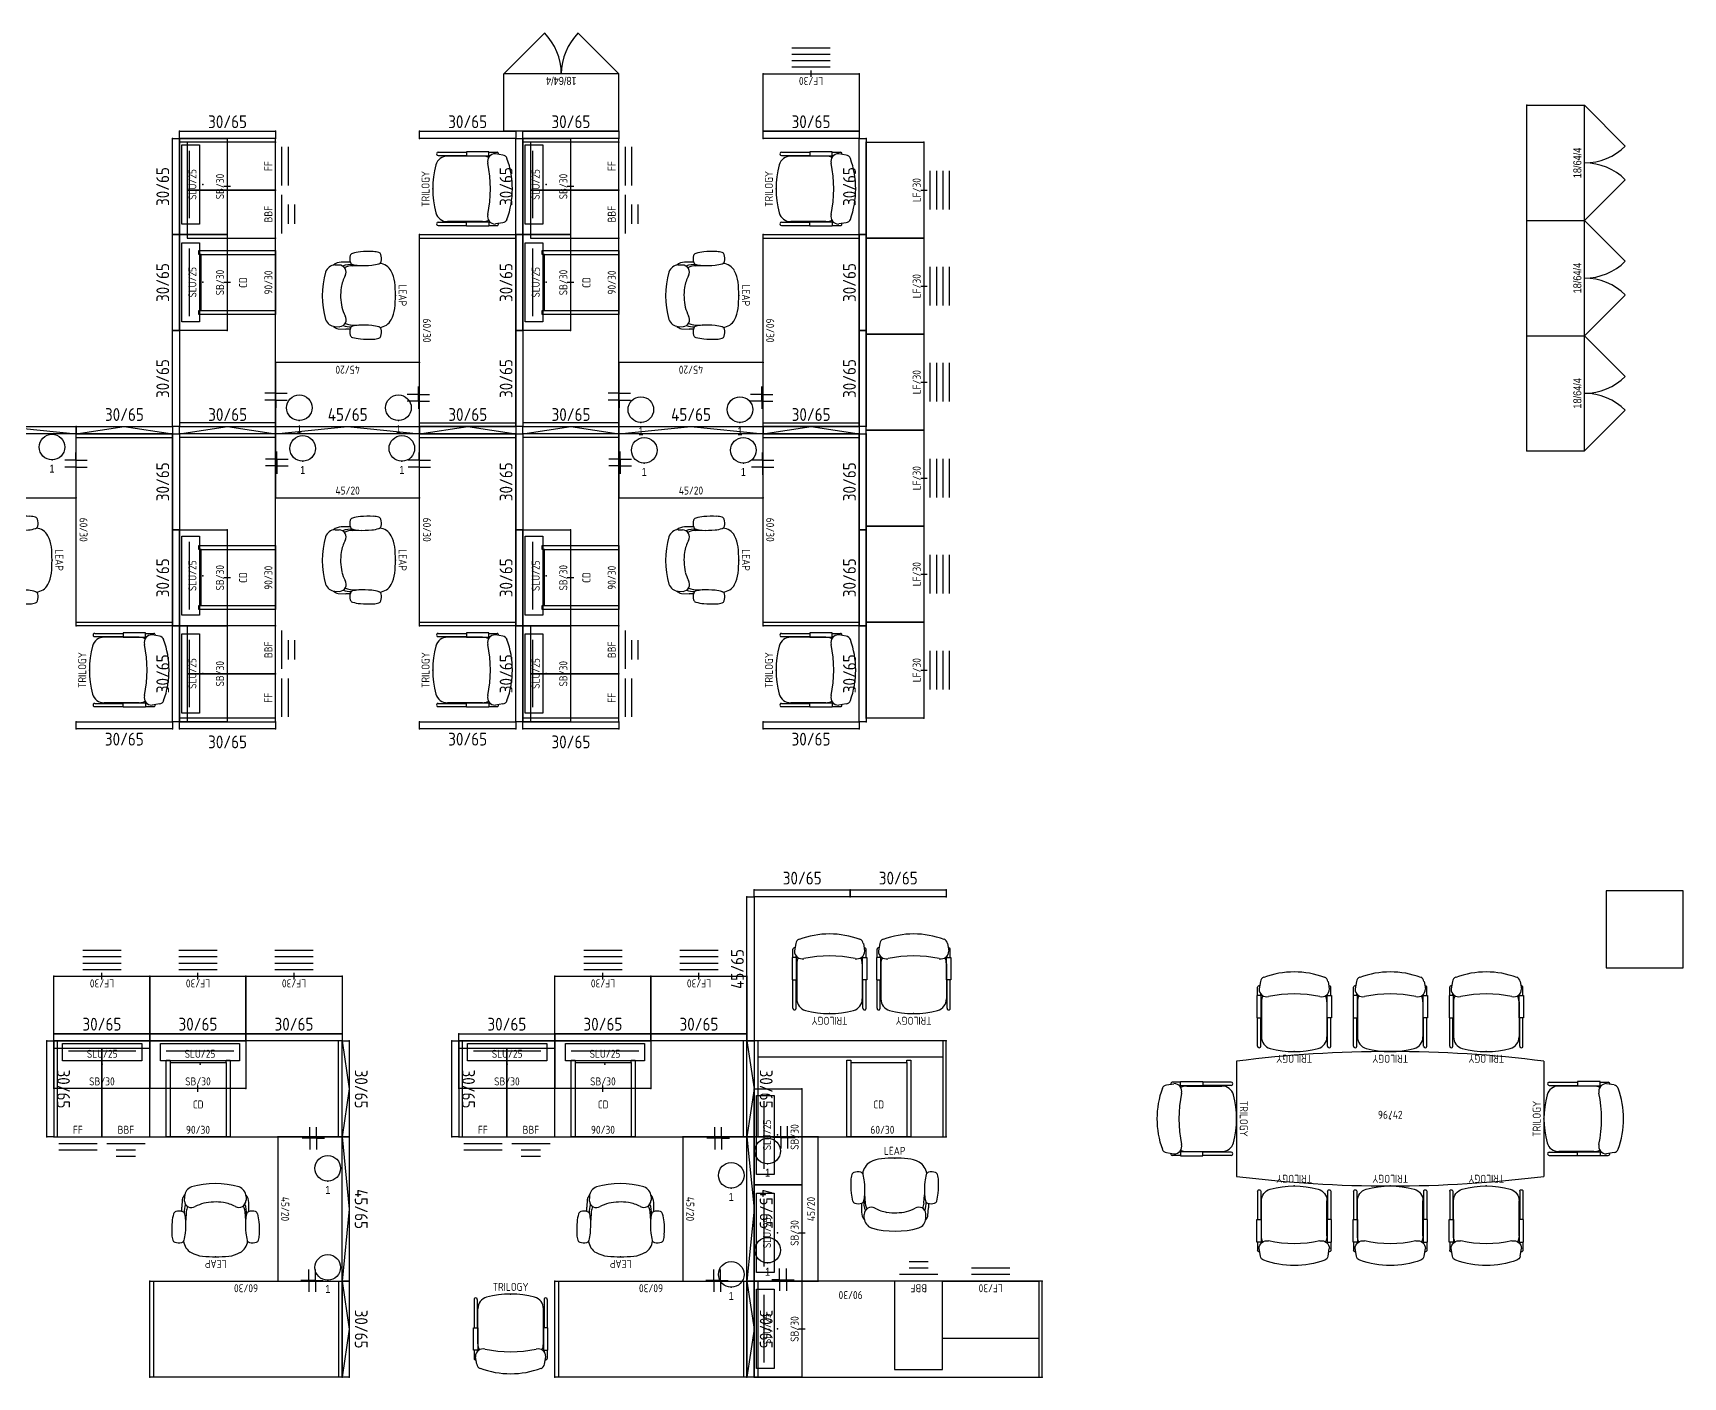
# Model space of a CAD drawing. Extents: x 13 to 2552, y -79 to 935.
# Drawn here: x 624 to 1139, y 13 to 433 of the extents above; entities that cross this region are included whole.
import ezdxf
from ezdxf.enums import TextEntityAlignment as Align

# ---------------------------------------------------------------- set-up
doc = ezdxf.new("R2010")
doc.units = 0
doc.header["$LTSCALE"] = 0.375
doc.header["$MEASUREMENT"] = 0
doc.layers.get('0').update_dxf_attribs({"lineweight": 0})
for name, color, linetype in [('A-FURN', 1, 'Continuous'), ('A-FURN-P-ELEC', 5, 'Continuous'), ('A-FURN-P-FILE', 1, 'Continuous'), ('A-FURN-P-FILE-T', 7, 'Continuous'), ('A-FURN-P-FREE', 1, 'Continuous'), ('A-FURN-P-FREE-T', 7, 'Continuous'), ('A-FURN-P-LGHT', 1, 'Continuous'), ('A-FURN-P-LGHT-T', 7, 'Continuous'), ('A-FURN-P-PEDS', 1, 'Continuous'), ('A-FURN-P-PEDS-T', 7, 'Continuous'), ('A-FURN-P-PNLS-65', 3, 'Continuous'), ('A-FURN-P-PNLS-65-T', 3, 'Continuous'), ('A-FURN-P-POWR', 5, 'Continuous'), ('A-FURN-P-POWR-T', 7, 'Continuous'), ('A-FURN-P-SEAT', 1, 'Continuous'), ('A-FURN-P-SEAT-T', 7, 'Continuous'), ('A-FURN-P-STOR', 1, 'Continuous'), ('A-FURN-P-STOR-T', 7, 'Continuous'), ('A-FURN-P-TABL', 1, 'Continuous'), ('A-FURN-P-WKSF', 1, 'Continuous'), ('A-FURN-P-WKSF-BRK', 1, 'Continuous'), ('A-FURN-P-WKSF-BRK-T', 7, 'Continuous'), ('A-FURN-P-WKSF-T', 7, 'Continuous')]:
    doc.layers.add(name, color=color, linetype=linetype)
doc.styles.add('Notes', font='architxt.shx')
doc.styles.get("Standard").update_dxf_attribs({"font": 'ARIALN.TTF'})

# ---------------------------------------------------------------- blocks, each defined once
blk = doc.blocks.new('P_98213P3')
at = {"layer": 'A-FURN-P-PNLS-65'}
for p, q in [((0, 0), (0, 2.25)), ((0, 2.25), (30, 2.25)), ((30, 0), (0, 0)), ((30, 2.25), (30, 0))]:
    blk.add_line(p, q, dxfattribs=at)
for p in [(0, 2.25), (0, 0), (30, 2.25), (30, 0)]:
    blk.add_point(p, dxfattribs=at)
at = {"layer": 'A-FURN-P-POWR'}
for p, q in [((0, 0), (15, 2.25)), ((15, 2.25), (30, 0))]:
    blk.add_line(p, q, dxfattribs=at)
at = {"layer": 'A-FURN-P-PNLS-65-T', "style": 'Notes'}
blk.add_attdef('CAPTG', text='', height=4, dxfattribs=at).set_placement((15.03125, 4), align=Align.CENTER)
at = {"layer": 'A-FURN-P-PNLS-65-T', "style": 'Notes', "flags": 1}
for tag in ['CAPPN', 'CAPMG', 'CAPMC', 'CAPQT', 'CAPDH', 'CAPGC']:
    blk.add_attdef(tag, (0, 0), '', height=0.001, dxfattribs=at)
blk = doc.blocks.new('P_98213')
at = {"layer": 'A-FURN-P-PNLS-65'}
for p, q in [((0, 0), (0, 2.25)), ((0, 2.25), (30, 2.25)), ((30, 0), (0, 0)), ((30, 2.25), (30, 0))]:
    blk.add_line(p, q, dxfattribs=at)
for p in [(0, 2.25), (0, 0), (30, 2.25), (30, 0)]:
    blk.add_point(p, dxfattribs=at)
at = {"layer": 'A-FURN-P-PNLS-65-T', "style": 'Notes'}
blk.add_attdef('CAPTG', text='', height=4, dxfattribs=at).set_placement((15, 3.25), align=Align.CENTER)
at = {"layer": 'A-FURN-P-PNLS-65-T', "style": 'Notes', "flags": 1}
for tag in ['CAPPN', 'CAPMG', 'CAPMC', 'CAPQT', 'CAPDH', 'CAPGC']:
    blk.add_attdef(tag, (0, 0), '', height=0.001, dxfattribs=at)
blk = doc.blocks.new('P_9259A')
at = {"layer": 'A-FURN-P-FREE'}
for p, q in [((0, 0), (60, 0)), ((0, -30), (0, 0)), ((1.125, -30), (1.125, 0)), ((58.875, -30), (58.875, 0)), ((60, 0), (60, -30)), ((60, -30), (0, -30))]:
    blk.add_line(p, q, dxfattribs=at)
for p in [(0, 0), (60, 0), (0, -30), (60, -30)]:
    blk.add_point(p, dxfattribs=at)
at = {"layer": 'A-FURN-P-FREE-T', "style": 'Notes', "flags": 1}
for tag in ['CAPPN', 'CAPMG', 'CAPMC', 'CAPQT', 'CAPDH', 'CAPGC']:
    blk.add_attdef(tag, (0, 0), '', height=0.001, dxfattribs=at)
at = {"layer": 'A-FURN-P-FREE-T', "style": 'Notes'}
blk.add_attdef('CAPTG', text='', height=2.5, dxfattribs=at).set_placement((30, -29), align=Align.CENTER)
blk = doc.blocks.new('P_99004BEWP')
at = {"layer": 'A-FURN-P-WKSF'}
for p, q in [((45, 0), (0, 0)), ((0, 0), (0, -20)), ((45, -20), (45, 0)), ((0, -20), (45, -20))]:
    blk.add_line(p, q, dxfattribs=at)
for p in [(0, 0), (45, 0), (0, -20), (45, -20)]:
    blk.add_point(p, dxfattribs=at)
at = {"layer": 'A-FURN-P-WKSF-T', "style": 'Notes', "flags": 1}
for tag in ['CAPPN', 'CAPMG', 'CAPMC', 'CAPQT', 'CAPDH', 'CAPGC']:
    blk.add_attdef(tag, (0, 0), '', height=0.001, dxfattribs=at)
at = {"layer": 'A-FURN-P-WKSF-T', "style": 'Notes'}
blk.add_attdef('CAPTG', text='', height=2.5, dxfattribs=at).set_placement((22.5, -19), align=Align.CENTER)
blk = doc.blocks.new('P_99365')
at = {"layer": 'A-FURN-P-WKSF-BRK'}
for p, q in [((0, 0), (-3.5, 0)), ((0, 0), (0, 2.4375)), ((0, 0), (0, -4.5625)), ((0, 0), (3.5, 0)), ((0, -2.125), (-3.5, -2.125)), ((0, -2.125), (3.5, -2.125))]:
    blk.add_line(p, q, dxfattribs=at)
blk.add_point((0, 0), dxfattribs=at)
at = {"layer": 'A-FURN-P-WKSF-BRK-T', "style": 'Notes', "flags": 1}
for tag, p in [('CAPPN', (0, 0)), ('CAPMG', (0, 0)), ('CAPMC', (0, 0)), ('CAPQT', (0, 0)), ('CAPDH', (0, 0)), ('CAPGC', (0, 0)), ('CAPTG', (8, -1.25))]:
    blk.add_attdef(tag, p, '', height=0.001, dxfattribs=at)
blk = doc.blocks.new('P_421482N')
at = {"layer": 'A-FURN-P-SEAT'}
for p, q in [((-11.4375, -1.65625), (-11.4375, -10.5)), ((-10.4375, -1.65625), (-10.4375, -10.5)), ((-10.21875, -15.5625), (-10.21875, -4.625)), ((10.21875, -15.5625), (10.21875, -4.625)), ((10.4375, -1.65625), (10.4375, -10.5)), ((11.4375, -1.65625), (11.4375, -10.5)), ((-11.625, -17.53125), (-11.625, -10.5)), ((-11.625, -10.5), (-10.28125, -10.5)), ((-10.28125, -10.5), (-10.28125, -17.53125)), ((10.28125, -10.5), (10.28125, -17.53125)), ((11.625, -10.5), (10.28125, -10.5)), ((11.625, -17.53125), (11.625, -10.5)), ((-10.28125, -17.53125), (-11.625, -17.53125)), ((-11.4375, -17.53125), (-11.4375, -20.09375)), ((-10.5625, -21.90625), (-10.96875, -19.5625)), ((-10.4375, -17.53125), (-10.4375, -17.9375)), ((-10.28125, -16.5625), (-10.125, -16.53125)), ((10.28125, -16.5625), (10.125, -16.53125)), ((10.28125, -17.53125), (11.625, -17.53125)), ((10.4375, -17.53125), (10.4375, -17.9375)), ((10.5625, -21.90625), (10.96875, -19.5625)), ((11.4375, -17.53125), (11.4375, -20.09375))]:
    blk.add_line(p, q, dxfattribs=at)
for centre, radius, start, end in [((0, -28.625), 28.625, 74.8107136, 105.1841277), ((-10.9375, -1.65625), 0.49829, 359.9927973, 180.0071904), ((-6.53125, -4.5625), 3.69809, 105.184319, 180.7989049), ((6.53125, -4.5625), 3.69809, 359.2010965, 74.8156792), ((10.9375, -1.65625), 0.49829, 359.9927973, 180.0071904), ((-10.9375, -20.09375), 0.5, 180.000005, 282.3639818), ((-8.53125, -19.5625), 2.45623, 77.8075821, 179.932673), ((-5.875, -15.5625), 4.34913, 179.9996225, 206.0027811), ((0, 19.84375), 37.875, 257.8075939, 282.1924074), ((8.53125, -19.5625), 2.45623, 0.0673306, 102.1924161), ((5.875, -15.5625), 4.34913, 333.9972066, 0.0003806), ((10.9375, -20.09375), 0.5, 257.6360196, 0), ((-8.96875, -21.71875), 1.58783, 187.7462728, 249.9294352), ((0, 2.875), 27.75, 249.9202007, 290.0704842), ((8.96875, -21.71875), 1.58783, 290.0705662, 352.2537286)]:
    blk.add_arc(centre, radius, start, end, dxfattribs=at)
blk.add_point((0, 0), dxfattribs=at)
at = {"layer": 'A-FURN-P-SEAT-T', "style": 'Notes'}
blk.add_attdef('CAPTG', text='', height=2.5, dxfattribs=at).set_placement((0, 1), align=Align.CENTER)
at = {"layer": 'A-FURN-P-SEAT-T', "style": 'Notes', "flags": 1}
for tag in ['CAPPN', 'CAPMG', 'CAPMC', 'CAPQT', 'CAPDH', 'CAPGC']:
    blk.add_attdef(tag, (0, 0), '', height=0.001, dxfattribs=at)
blk = doc.blocks.new('P_462LEAP9L')
at = {"layer": 'A-FURN-P-SEAT'}
for p, q in [((-10.34375, -14.09375), (-10.34375, -16.90625)), ((-9.21875, -13.4375), (-9.3125, -10.46875)), ((9.15625, -14.0625), (9.34375, -11.46875)), ((10.59375, -14.15625), (10.59375, -15.53125)), ((-9.5, -18.875), (-9.5, -17.59375)), ((9.75, -18.875), (9.78125, -17.40625)), ((10.40625, -17.90625), (10.59375, -15.53125))]:
    blk.add_line(p, q, dxfattribs=at)
for centre, radius, start, end in [((-12.40625, -5.46875), 1, 110.3692454, 163.3426763), ((-11.5, -7.9375), 3.60212, 75.3858087, 110.3701811), ((-10.84375, -5.40625), 1, 16.2003396, 75.3858087), ((-5.40625, -5.3125), 4.60309, 118.7516633, 175.0895908), ((-22.1875, -8.6875), 12.82375, 5.8346362, 16.2003396), ((-3.25, -9.21875), 9.05777, 95.4173329, 118.7517589), ((0, -43.46875), 43.46307, 84.5825082, 95.4175583), ((3.25, -9.21875), 9.05777, 61.2482392, 84.5826721), ((5.40625, -5.3125), 4.60309, 4.9104113, 61.2483349), ((22.1875, -8.6875), 12.82375, 163.7996569, 174.1653706), ((10.84375, -5.40625), 1, 104.6141963, 163.7996569), ((11.5, -7.9375), 3.60212, 69.6298239, 104.6141963), ((12.40625, -5.46875), 1, 16.657327, 69.6307528), ((12.28125, -8.46875), 25.98489, 176.5712091, 185.4703308), ((-6.15625, -7.34375), 7.54303, 163.3426763, 176.5713183), ((-37.0625, -10.21875), 27.76665, 357.4560651, 5.8346084), ((37.0625, -10.21875), 27.76665, 174.1653979, 182.5439499), ((6.15625, -7.34375), 7.54303, 3.428686, 16.657327), ((-12.28125, -8.46875), 25.98489, 354.5296569, 3.4287917), ((0.21875, -9.625), 13.88466, 185.4703582, 195.9393033), ((-12.15625, -13.15625), 1, 195.9393033, 254.01744), ((-11.46875, -10.6875), 3.57363, 254.017358, 289.1726422), ((-10.625, -13.125), 1, 289.1721504, 347.0184978), ((-24.4375, -9.9375), 15.1794, 347.0184705, 354.2156321), ((-3.03125, -14), 6.60861, 172.5780073, 202.0103716), ((-7.25, -17.625), 2.22994, 60.3226871, 179.2373461), ((-4.40625, -13.59375), 4.81682, 178.0385113, 208.2729037), ((7.5625, -17.5625), 2.21245, 4.2927833, 121.4660078), ((3.84375, -13.5625), 5.35026, 336.3257547, 354.3563886), ((24.4375, -9.9375), 15.1794, 185.7843693, 192.9815172), ((2.96875, -14.09375), 6.84958, 340.4181036, 3.2144834), ((10.625, -13.125), 1, 192.9815172, 250.8278509), ((11.46875, -10.6875), 3.57363, 250.8273592, 285.9826433), ((12.15625, -13.15625), 1, 285.9825341, 344.0606981), ((-0.21875, -9.625), 13.88466, 344.0606981, 354.5296569), ((-6.71875, -16.9375), 3.62425, 179.6151648, 221.2134348), ((-6, -18.53125), 3.53954, 185.252038, 248.419936), ((1.03125, -0.625), 16.70801, 244.4709665, 257.9539785), ((0, 1.0625), 18.17117, 262.2666146, 281.8116927), ((-1.65625, 1.15625), 18.68013, 286.7419965, 295.6038117), ((6.28125, -18.59375), 3.47662, 290.9403225, 355.3876652), ((7.84375, -17.46875), 2.60135, 315.2492116, 350.2383037), ((0.125, 5.125), 27.96808, 254.6320751, 285.3679263)]:
    blk.add_arc(centre, radius, start, end, dxfattribs=at)
blk.add_point((0, 0), dxfattribs=at)
at = {"layer": 'A-FURN-P-SEAT-T', "style": 'Notes'}
blk.add_attdef('CAPTG', text='', height=2.5, dxfattribs=at).set_placement((0, 1), align=Align.CENTER)
at = {"layer": 'A-FURN-P-SEAT-T', "style": 'Notes', "flags": 1}
for tag in ['CAPPN', 'CAPMG', 'CAPMC', 'CAPQT', 'CAPDH', 'CAPGC']:
    blk.add_attdef(tag, (0, 0), '', height=0.001, dxfattribs=at)
blk = doc.blocks.new('P_9283A')
at = {"layer": 'A-FURN-P-FREE'}
for p, q in [((0, 0), (0, -30)), ((90, 0), (0, 0)), ((1.125, -30), (1.125, 0)), ((88.875, -30), (88.875, 0)), ((90, -30), (90, 0)), ((0, -30), (90, -30))]:
    blk.add_line(p, q, dxfattribs=at)
for p in [(0, 0), (90, 0), (0, -30), (90, -30)]:
    blk.add_point(p, dxfattribs=at)
at = {"layer": 'A-FURN-P-FREE-T', "style": 'Notes', "flags": 1}
for tag in ['CAPPN', 'CAPMG', 'CAPMC', 'CAPQT', 'CAPDH', 'CAPGC']:
    blk.add_attdef(tag, (0, 0), '', height=0.001, dxfattribs=at)
at = {"layer": 'A-FURN-P-FREE-T', "style": 'Notes'}
blk.add_attdef('CAPTG', text='', height=2.5, dxfattribs=at).set_placement((45, -29), align=Align.CENTER)
blk = doc.blocks.new('P_9U947')
at = {"layer": 'A-FURN-P-PEDS'}
for p, q in [((0, 27.625), (0, 0)), ((15, 27.625), (0, 27.625)), ((15, 0), (15, 27.625)), ((0, 0), (15, 0)), ((1.5, -2), (13.5, -2)), ((1.5, -4), (13.5, -4))]:
    blk.add_line(p, q, dxfattribs=at)
for p in [(0, 0), (15, 0)]:
    blk.add_point(p, dxfattribs=at)
at = {"layer": 'A-FURN-P-PEDS-T', "style": 'Notes', "flags": 1}
for tag in ['CAPPN', 'CAPMG', 'CAPMC', 'CAPQT', 'CAPDH', 'CAPGC']:
    blk.add_attdef(tag, (0, 0), '', height=0.001, dxfattribs=at)
at = {"layer": 'A-FURN-P-PEDS-T', "style": 'Notes'}
blk.add_attdef('CAPTG', text='', height=2.5, dxfattribs=at).set_placement((7.5, 1), align=Align.CENTER)
blk = doc.blocks.new('P_9U948')
at = {"layer": 'A-FURN-P-PEDS'}
for p, q in [((0, 27.625), (0, 0)), ((15, 27.625), (0, 27.625)), ((15, 0), (15, 27.625)), ((0, 0), (15, 0)), ((1.5, -2), (13.5, -2)), ((4.5, -4), (10.5, -4)), ((4.5, -6), (10.5, -6))]:
    blk.add_line(p, q, dxfattribs=at)
for p in [(0, 0), (15, 0)]:
    blk.add_point(p, dxfattribs=at)
at = {"layer": 'A-FURN-P-PEDS-T', "style": 'Notes', "flags": 1}
for tag in ['CAPPN', 'CAPMG', 'CAPMC', 'CAPQT', 'CAPDH', 'CAPGC']:
    blk.add_attdef(tag, (0, 0), '', height=0.001, dxfattribs=at)
at = {"layer": 'A-FURN-P-PEDS-T', "style": 'Notes'}
blk.add_attdef('CAPTG', text='', height=2.5, dxfattribs=at).set_placement((7.5, 1), align=Align.CENTER)
blk = doc.blocks.new('P_99409')
at = {"layer": 'A-FURN-P-PEDS'}
for p, q in [((-10, 24), (-8.75, 24)), ((-10, 0), (-10, 24)), ((-8.75, 24), (-8.75, 23.25)), ((-8.75, 23.25), (8.75, 23.25)), ((-8.75, 23.25), (-8.75, 0)), ((8.75, 24), (10, 24)), ((8.75, 23.25), (8.75, 24)), ((8.75, 23.25), (8.75, 0)), ((10, 24), (10, 0)), ((10, 0), (-10, 0))]:
    blk.add_line(p, q, dxfattribs=at)
blk.add_point((0, 0), dxfattribs=at)
at = {"layer": 'A-FURN-P-PEDS-T', "style": 'Notes'}
blk.add_attdef('CAPTG', text='', height=2.5, dxfattribs=at).set_placement((0, 1), align=Align.CENTER)
at = {"layer": 'A-FURN-P-PEDS-T', "style": 'Notes', "flags": 1}
for tag in ['CAPPN', 'CAPMG', 'CAPMC', 'CAPQT', 'CAPDH', 'CAPGC']:
    blk.add_attdef(tag, (0, 0), '', height=0.001, dxfattribs=at)
blk = doc.blocks.new('P_9BBL3015')
at = {"layer": 'A-FURN-P-STOR'}
for p, q in [((0, 0), (30, 0)), ((0, -14.875), (0, 0)), ((30, 0), (30, -14.875)), ((30, -14.875), (0, -14.875)), ((15, -15.875), (15, -13.875))]:
    blk.add_line(p, q, dxfattribs=at)
for p in [(0, 0), (30, 0), (0, -14.875), (30, -14.875)]:
    blk.add_point(p, dxfattribs=at)
at = {"layer": 'A-FURN-P-STOR-T', "style": 'Notes', "flags": 1}
for tag in ['CAPPN', 'CAPMG', 'CAPMC', 'CAPQT', 'CAPDH', 'CAPGC']:
    blk.add_attdef(tag, (0, 0), '', height=0.001, dxfattribs=at)
at = {"layer": 'A-FURN-P-STOR-T', "style": 'Notes'}
blk.add_attdef('CAPTG', text='', height=2.5, dxfattribs=at).set_placement((15, -13.875), align=Align.CENTER)
blk = doc.blocks.new('P_LSB24KD')
at = {"layer": 'A-FURN-P-LGHT'}
for p, q in [((-12.375, 6.5), (12.375, 6.5)), ((-12.375, 1), (-12.375, 6.5)), ((12.375, 6.5), (12.375, 1)), ((12.375, 1), (-12.375, 1)), ((-10.5625, 4.125), (10.5625, 4.125))]:
    blk.add_line(p, q, dxfattribs=at)
blk.add_point((0, 0), dxfattribs=at)
at = {"layer": 'A-FURN-P-LGHT-T', "style": 'Notes'}
blk.add_attdef('CAPTG', text='', height=2.5, dxfattribs=at).set_placement((0, 2), align=Align.CENTER)
at = {"layer": 'A-FURN-P-LGHT-T', "style": 'Notes', "flags": 1}
for tag in ['CAPPN', 'CAPMG', 'CAPMC', 'CAPQT', 'CAPDH', 'CAPGC']:
    blk.add_attdef(tag, (0, 0), '', height=0.001, dxfattribs=at)
blk = doc.blocks.new('P_98215P3')
at = {"layer": 'A-FURN-P-PNLS-65'}
for p, q in [((0, 0), (0, 2.25)), ((0, 2.25), (45, 2.25)), ((45, 0), (0, 0)), ((45, 2.25), (45, 0))]:
    blk.add_line(p, q, dxfattribs=at)
for p in [(0, 2.25), (0, 0), (45, 2.25), (45, 0)]:
    blk.add_point(p, dxfattribs=at)
at = {"layer": 'A-FURN-P-POWR'}
for p, q in [((0, 0), (22.5, 2.25)), ((22.5, 2.25), (45, 0))]:
    blk.add_line(p, q, dxfattribs=at)
at = {"layer": 'A-FURN-P-PNLS-65-T', "style": 'Notes'}
blk.add_attdef('CAPTG', text='', height=4, dxfattribs=at).set_placement((22.53125, 4), align=Align.CENTER)
at = {"layer": 'A-FURN-P-PNLS-65-T', "style": 'Notes', "flags": 1}
for tag in ['CAPPN', 'CAPMG', 'CAPMC', 'CAPQT', 'CAPDH', 'CAPGC']:
    blk.add_attdef(tag, (0, 0), '', height=0.001, dxfattribs=at)
blk = doc.blocks.new('P_85964236')
at = {"layer": 'A-FURN-P-FREE'}
for p, q in [((-48, 18), (-48, -18)), ((48, 18), (48, -18))]:
    blk.add_line(p, q, dxfattribs=at)
for centre, start, end in [((0, -364.5), 82.8473, 97.1527), ((0, 364.5), 262.8473, 277.1527)]:
    blk.add_arc(centre, 385.5, start, end, dxfattribs=at)
blk.add_point((0, 0), dxfattribs=at)
at = {"layer": 'A-FURN-P-FREE-T', "style": 'Notes'}
blk.add_attdef('CAPTG', text='', height=2.5, dxfattribs=at).set_placement((0, 0), align=Align.CENTER)
at = {"layer": 'A-FURN-P-FREE-T', "style": 'Notes', "flags": 1}
for tag in ['CAPPN', 'CAPMG', 'CAPMC', 'CAPQT', 'CAPDH', 'CAPGC']:
    blk.add_attdef(tag, (0, 0), '', height=0.001, dxfattribs=at)
blk = doc.blocks.new('P_9LF18305F')
at = {"layer": 'A-FURN-P-FILE'}
for p, q in [((0, -18), (0, 0)), ((0, 0), (30, 0)), ((30, 0), (30, -18)), ((30, -18), (0, -18)), ((9, -20), (21, -20)), ((15, -17), (15, -19)), ((9, -22), (21, -22)), ((9, -24), (21, -24)), ((9, -26), (21, -26))]:
    blk.add_line(p, q, dxfattribs=at)
for p in [(0, 0), (30, 0), (0, -18), (30, -18)]:
    blk.add_point(p, dxfattribs=at)
at = {"layer": 'A-FURN-P-FILE-T', "style": 'Notes', "flags": 1}
for tag in ['CAPPN', 'CAPMG', 'CAPMC', 'CAPQT', 'CAPDH', 'CAPGC']:
    blk.add_attdef(tag, (0, 0), '', height=0.001, dxfattribs=at)
at = {"layer": 'A-FURN-P-FILE-T', "style": 'Notes'}
blk.add_attdef('CAPTG', text='', height=2.5, dxfattribs=at).set_placement((15, -17), align=Align.CENTER)
blk = doc.blocks.new('P_98215')
at = {"layer": 'A-FURN-P-PNLS-65'}
for p, q in [((0, 0), (0, 2.25)), ((0, 2.25), (45, 2.25)), ((45, 0), (0, 0)), ((45, 2.25), (45, 0))]:
    blk.add_line(p, q, dxfattribs=at)
for p in [(0, 2.25), (0, 0), (45, 2.25), (45, 0)]:
    blk.add_point(p, dxfattribs=at)
at = {"layer": 'A-FURN-P-PNLS-65-T', "style": 'Notes'}
blk.add_attdef('CAPTG', text='', height=4, dxfattribs=at).set_placement((22.5, 3.25), align=Align.CENTER)
at = {"layer": 'A-FURN-P-PNLS-65-T', "style": 'Notes', "flags": 1}
for tag in ['CAPPN', 'CAPMG', 'CAPMC', 'CAPQT', 'CAPDH', 'CAPGC']:
    blk.add_attdef(tag, (0, 0), '', height=0.001, dxfattribs=at)
blk = doc.blocks.new('P_730581')
at = {"layer": 'A-FURN-P-FILE'}
for p, q in [((0, 0), (0, -18)), ((0, 0), (36, 0)), ((36, 0), (36, -18)), ((0, -18), (12.71875, -30.71875)), ((0, -18), (36, -18)), ((36, -18), (23.28125, -30.71875))]:
    blk.add_line(p, q, dxfattribs=at)
for centre, start, end in [((0, -18), 314.9999917, 0), ((36, -18), 180.000005, 224.999996)]:
    blk.add_arc(centre, 18, start, end, dxfattribs=at)
for p in [(0, 0), (36, 0)]:
    blk.add_point(p, dxfattribs=at)
at = {"layer": 'A-FURN-P-FILE-T', "flags": 1}
for tag in ['CAPPN', 'CAPMG', 'CAPMC', 'CAPQT', 'CAPDH', 'CAPGC']:
    blk.add_attdef(tag, (0, 0), '', height=0.001, dxfattribs=at)
at = {"layer": 'A-FURN-P-FILE-T'}
blk.add_attdef('CAPTG', text='', height=2.5, dxfattribs=at).set_placement((18, -17), align=Align.CENTER)
blk = doc.blocks.new('P_986831DA15S')
at = {"layer": 'A-FURN-P-ELEC'}
blk.add_circle((0, 4), 4, dxfattribs=at)
blk.add_point((0, 0), dxfattribs=at)
at = {"layer": 'A-FURN-P-POWR-T', "flags": 1}
for tag in ['CAPPN', 'CAPMG', 'CAPMC', 'CAPQT', 'CAPDH', 'CAPGC']:
    blk.add_attdef(tag, (0, 0), '', height=0.001, dxfattribs=at)
at = {"layer": 'A-FURN-P-POWR-T'}
blk.add_attdef('CAPTG', text='', height=2.5, dxfattribs=at).set_placement((0, -4), align=Align.CENTER)
blk = doc.blocks.new('P_9259AR')
at = {"layer": 'A-FURN-P-FREE'}
for p, q in [((60, 0), (0, 0)), ((0, 0), (0, -30)), ((1.125, 0), (1.125, -30)), ((58.875, 0), (58.875, -30)), ((60, -30), (60, 0)), ((1.125, -5), (58.875, -5)), ((0, -30), (60, -30))]:
    blk.add_line(p, q, dxfattribs=at)
for p in [(0, 0), (60, 0), (0, -30), (60, -30)]:
    blk.add_point(p, dxfattribs=at)
at = {"layer": 'A-FURN-P-FREE-T', "style": 'Notes', "flags": 1}
for tag in ['CAPPN', 'CAPMG', 'CAPMC', 'CAPQT', 'CAPDH', 'CAPGC']:
    blk.add_attdef(tag, (0, 0), '', height=0.001, dxfattribs=at)
at = {"layer": 'A-FURN-P-FREE-T', "style": 'Notes'}
blk.add_attdef('CAPTG', text='', height=2.5, dxfattribs=at).set_placement((30, -29), align=Align.CENTER)
blk = doc.blocks.new('P_9LF18302F')
at = {"layer": 'A-FURN-P-FILE'}
for p, q in [((0, -18), (0, 0)), ((0, 0), (30, 0)), ((30, 0), (30, -18)), ((30, -18), (0, -18)), ((9, -20), (21, -20)), ((9, -22), (21, -22))]:
    blk.add_line(p, q, dxfattribs=at)
for p in [(0, 0), (30, 0), (0, -18), (30, -18)]:
    blk.add_point(p, dxfattribs=at)
at = {"layer": 'A-FURN-P-FILE-T', "style": 'Notes', "flags": 1}
for tag in ['CAPPN', 'CAPMG', 'CAPMC', 'CAPQT', 'CAPDH', 'CAPGC']:
    blk.add_attdef(tag, (0, 0), '', height=0.001, dxfattribs=at)
at = {"layer": 'A-FURN-P-FILE-T', "style": 'Notes'}
blk.add_attdef('CAPTG', text='', height=2.5, dxfattribs=at).set_placement((15, -17), align=Align.CENTER)

msp = doc.modelspace()

# ---------------------------------------------------------------- linework, layer by layer
at = {"layer": 'A-FURN-P-TABL'}
msp.add_lwpolyline([(1115.38, 141.13), (1139.38, 141.13), (1139.38, 165.13), (1115.38, 165.13)], close=True, dxfattribs=at)

# ---------------------------------------------------------------- block references
for name, p, rotation, values in [('P_9LF18305F', (882, 402.5), 180, {'CAPTG': 'LF/30'}), ('P_9LF18305F', (884.25, 369.12), 90, {'CAPTG': 'LF/30'}), ('P_9LF18305F', (884.25, 339.12), 90, {'CAPTG': 'LF/30'}), ('P_9LF18305F', (884.25, 309.12), 90, {'CAPTG': 'LF/30'}), ('P_9LF18305F', (884.25, 279.12), 90, {'CAPTG': 'LF/30'}), ('P_9LF18305F', (884.25, 249.12), 90, {'CAPTG': 'LF/30'}), ('P_9LF18305F', (884.25, 219.12), 90, {'CAPTG': 'LF/30'}), ('P_9LF18305F', (660.5, 120.5), 180, {'CAPTG': 'LF/30'}), ('P_9LF18305F', (690.5, 120.5), 180, {'CAPTG': 'LF/30'}), ('P_9LF18305F', (720.5, 120.5), 180, {'CAPTG': 'LF/30'}), ('P_9LF18305F', (817, 120.5), 180, {'CAPTG': 'LF/30'}), ('P_9LF18305F', (847, 120.5), 180, {'CAPTG': 'LF/30'}), ('P_421482N', (999.93, 93.94), 270, {'CAPTG': 'TRILOGY'}), ('P_421482N', (1095.93, 93.94), 90, {'CAPTG': 'TRILOGY'})]:
    msp.add_blockref(name, p, dxfattribs=dict(rotation=rotation)).add_auto_attribs(values)
msp.add_blockref('P_85964236', (1047.93, 93.94)).add_auto_attribs({'CAPTG': '96/42'})
at = {"layer": 'A-FURN'}
for name, p, rotation, values in [('P_730581', (807, 402.5), 180, {'CAPTG': '18/64/4'}), ('P_730581', (1090.62, 374.63), 89.99999999999999, {'CAPTG': '18/64/4'}), ('P_98213', (669.75, 370.25), 90, {'CAPTG': '30/65'}), ('P_9283A', (669.75, 310.25), 90, {'CAPTG': '90/30'}), ('P_9BBL3015', (669.75, 370.25), 90, {'CAPTG': 'SB/30'}), ('P_LSB24KD', (677, 385.89), 90, {'CAPTG': 'SLU/25'}), ('P_9U947', (699.75, 384.12), 90, {'CAPTG': 'FF'}), ('P_98213', (777, 370.25), 90, {'CAPTG': '30/65'}), ('P_9283A', (777, 310.25), 90, {'CAPTG': '90/30'}), ('P_9BBL3015', (777, 370.25), 90, {'CAPTG': 'SB/30'}), ('P_LSB24KD', (784.25, 385.89), 90, {'CAPTG': 'SLU/25'}), ('P_9U947', (807, 384.12), 90, {'CAPTG': 'FF'}), ('P_98213', (884.25, 370.25), 90, {'CAPTG': '30/65'}), ('P_421482N', (748.84, 384.51), 90, {'CAPTG': 'TRILOGY'}), ('P_421482N', (856.09, 384.51), 90, {'CAPTG': 'TRILOGY'}), ('P_9U948', (699.75, 369.12), 90, {'CAPTG': 'BBF'}), ('P_9U948', (807, 369.12), 90, {'CAPTG': 'BBF'}), ('P_730581', (1090.62, 338.63), 89.99999999999999, {'CAPTG': '18/64/4'}), ('P_98213', (669.75, 340.25), 90, {'CAPTG': '30/65'}), ('P_9BBL3015', (669.75, 340.25), 90, {'CAPTG': 'SB/30'}), ('P_LSB24KD', (677, 355.33), 90, {'CAPTG': 'SLU/25'}), ('P_9259A', (774.75, 370.25), 270, {'CAPTG': '60/30'}), ('P_98213', (777, 340.25), 90, {'CAPTG': '30/65'}), ('P_9BBL3015', (777, 340.25), 90, {'CAPTG': 'SB/30'}), ('P_LSB24KD', (784.25, 355.33), 90, {'CAPTG': 'SLU/25'}), ('P_9259A', (882, 370.25), 270, {'CAPTG': '60/30'}), ('P_98213', (884.25, 340.25), 90, {'CAPTG': '30/65'}), ('P_462LEAP9L', (737.17, 351.24), 270, {'CAPTG': 'LEAP'}), ('P_462LEAP9L', (844.42, 351.24), 270, {'CAPTG': 'LEAP'}), ('P_98213', (669.75, 310.25), 90, {'CAPTG': '30/65'}), ('P_98213', (777, 310.25), 90, {'CAPTG': '30/65'}), ('P_98213', (884.25, 310.25), 90, {'CAPTG': '30/65'}), ('P_730581', (1090.62, 302.63), 89.99999999999999, {'CAPTG': '18/64/4'}), ('P_99004BEWP', (744.75, 310.25), 180, {'CAPTG': '45/20'}), ('P_99004BEWP', (852, 310.25), 180, {'CAPTG': '45/20'}), ('P_9259A', (667.5, 308), 270, {'CAPTG': '60/30'}), ('P_98213', (669.75, 278), 90, {'CAPTG': '30/65'}), ('P_9283A', (669.75, 218), 90, {'CAPTG': '90/30'}), ('P_9259A', (774.75, 308), 270, {'CAPTG': '60/30'}), ('P_98213', (777, 278), 90, {'CAPTG': '30/65'}), ('P_9283A', (777, 218), 90, {'CAPTG': '90/30'}), ('P_9259A', (882, 308), 270, {'CAPTG': '60/30'}), ('P_98213', (884.25, 278), 90, {'CAPTG': '30/65'}), ('P_462LEAP9L', (629.92, 268.52), 270, {'CAPTG': 'LEAP'}), ('P_462LEAP9L', (737.17, 268.52), 270, {'CAPTG': 'LEAP'}), ('P_462LEAP9L', (844.42, 268.52), 270, {'CAPTG': 'LEAP'}), ('P_98213', (669.75, 248), 90, {'CAPTG': '30/65'}), ('P_9BBL3015', (669.75, 248), 90, {'CAPTG': 'SB/30'}), ('P_LSB24KD', (677, 263.64), 90, {'CAPTG': 'SLU/25'}), ('P_98213', (777, 248), 90, {'CAPTG': '30/65'}), ('P_9BBL3015', (777, 248), 90, {'CAPTG': 'SB/30'}), ('P_LSB24KD', (784.25, 263.64), 90, {'CAPTG': 'SLU/25'}), ('P_98213', (884.25, 248), 90, {'CAPTG': '30/65'}), ('P_98213', (669.75, 218), 90, {'CAPTG': '30/65'}), ('P_9BBL3015', (669.75, 218), 90, {'CAPTG': 'SB/30'}), ('P_9U948', (699.75, 233), 90, {'CAPTG': 'BBF'}), ('P_98213', (777, 218), 90, {'CAPTG': '30/65'}), ('P_9BBL3015', (777, 218), 90, {'CAPTG': 'SB/30'}), ('P_9U948', (807, 233), 90, {'CAPTG': 'BBF'}), ('P_98213', (884.25, 218), 90, {'CAPTG': '30/65'}), ('P_421482N', (641.59, 234.17), 90, {'CAPTG': 'TRILOGY'}), ('P_LSB24KD', (677, 233.08), 90, {'CAPTG': 'SLU/25'}), ('P_421482N', (748.84, 234.17), 90, {'CAPTG': 'TRILOGY'}), ('P_LSB24KD', (784.25, 233.08), 90, {'CAPTG': 'SLU/25'}), ('P_421482N', (856.09, 234.17), 90, {'CAPTG': 'TRILOGY'}), ('P_9U947', (699.75, 218), 90, {'CAPTG': 'FF'}), ('P_9U947', (807, 218), 90, {'CAPTG': 'FF'}), ('P_98215', (849.25, 118.25), 90, {'CAPTG': '45/65'}), ('P_421482N', (872.78, 126.81), 180, {'CAPTG': 'TRILOGY'}), ('P_421482N', (899.05, 126.81), 180, {'CAPTG': 'TRILOGY'}), ('P_421482N', (1017.93, 114.94), 180, {'CAPTG': 'TRILOGY'}), ('P_421482N', (1047.93, 114.94), 180, {'CAPTG': 'TRILOGY'}), ('P_421482N', (1077.93, 114.94), 180, {'CAPTG': 'TRILOGY'}), ('P_98213', (628.25, 118.25), 270, {'CAPTG': '30/65'}), ('P_98213P3', (720.5, 118.25), 270, {'CAPTG': '30/65'}), ('P_98213', (754.75, 118.25), 270, {'CAPTG': '30/65'}), ('P_98213P3', (847, 118.25), 270, {'CAPTG': '30/65'}), ('P_9BBL3015', (849.25, 73.25), 90, {'CAPTG': 'SB/30'}), ('P_LSB24KD', (856.5, 88.89), 90, {'CAPTG': 'SLU/25'}), ('P_99004BEWP', (720.5, 88.25), 270, {'CAPTG': '45/20'}), ('P_98215P3', (720.5, 88.25), 270, {'CAPTG': '45/65'}), ('P_99004BEWP', (847, 88.25), 270, {'CAPTG': '45/20'}), ('P_98215P3', (847, 88.25), 270, {'CAPTG': '45/65'}), ('P_99004BEWP', (849.25, 43.25), 90, {'CAPTG': '45/20'}), ('P_462LEAP9L', (681.02, 50.83), 180, {'CAPTG': 'LEAP'}), ('P_462LEAP9L', (807.52, 50.83), 180, {'CAPTG': 'LEAP'}), ('P_9BBL3015', (849.25, 43.25), 90, {'CAPTG': 'SB/30'}), ('P_LSB24KD', (856.5, 58.33), 90, {'CAPTG': 'SLU/25'}), ('P_9U948', (908.12, 43.25), 180, {'CAPTG': 'BBF'}), ('P_9LF18302F', (938.12, 25.25), 180, {'CAPTG': 'LF/30'}), ('P_9259A', (720.5, 13.25), 180, {'CAPTG': '60/30'}), ('P_98213P3', (720.5, 43.25), 270, {'CAPTG': '30/65'}), ('P_9259A', (847, 13.25), 180, {'CAPTG': '60/30'}), ('P_98213P3', (847, 43.25), 270, {'CAPTG': '30/65'}), ('P_9BBL3015', (849.25, 13.25), 90, {'CAPTG': 'SB/30'}), ('P_LSB24KD', (856.5, 28.33), 90, {'CAPTG': 'SLU/25'})]:
    msp.add_blockref(name, p, dxfattribs=dict(at, rotation=rotation)).add_auto_attribs(values)
for name, p, values in [('P_98213', (669.75, 400.25), {'CAPTG': '30/65'}), ('P_98213', (744.75, 400.25), {'CAPTG': '30/65'}), ('P_98213', (777, 400.25), {'CAPTG': '30/65'}), ('P_98213', (852, 400.25), {'CAPTG': '30/65'}), ('P_986831DA15S', (707.16, 312.13), {'CAPTG': '1'}), ('P_986831DA15S', (738.13, 312.13), {'CAPTG': '1'}), ('P_98215P3', (592.5, 308), {'CAPTG': '45/65'}), ('P_98213P3', (637.5, 308), {'CAPTG': '30/65'}), ('P_98213P3', (669.75, 308), {'CAPTG': '30/65'}), ('P_98215P3', (699.75, 308), {'CAPTG': '45/65'}), ('P_98213P3', (744.75, 308), {'CAPTG': '30/65'}), ('P_98213P3', (777, 308), {'CAPTG': '30/65'}), ('P_98215P3', (807, 308), {'CAPTG': '45/65'}), ('P_986831DA15S', (813.84, 311.55), {'CAPTG': '1'}), ('P_986831DA15S', (844.81, 311.55), {'CAPTG': '1'}), ('P_98213P3', (852, 308), {'CAPTG': '30/65'}), ('P_99004BEWP', (592.5, 308), {'CAPTG': '45/20'}), ('P_986831DA15S', (629.91, 299.84), {'CAPTG': '1'}), ('P_99004BEWP', (699.75, 308), {'CAPTG': '45/20'}), ('P_986831DA15S', (708.22, 299.42), {'CAPTG': '1'}), ('P_986831DA15S', (739.19, 299.42), {'CAPTG': '1'}), ('P_99004BEWP', (807, 308), {'CAPTG': '45/20'}), ('P_986831DA15S', (814.9, 298.83), {'CAPTG': '1'}), ('P_986831DA15S', (845.87, 298.83), {'CAPTG': '1'}), ('P_98213', (630.5, 118.25), {'CAPTG': '30/65'}), ('P_98213', (660.5, 118.25), {'CAPTG': '30/65'}), ('P_98213', (690.5, 118.25), {'CAPTG': '30/65'}), ('P_98213', (757, 118.25), {'CAPTG': '30/65'}), ('P_98213', (787, 118.25), {'CAPTG': '30/65'}), ('P_98213', (817, 118.25), {'CAPTG': '30/65'}), ('P_9283A', (630.5, 118.25), {'CAPTG': '90/30'}), ('P_9BBL3015', (630.5, 118.25), {'CAPTG': 'SB/30'}), ('P_9U947', (630.5, 88.25), {'CAPTG': 'FF'}), ('P_LSB24KD', (645.58, 111), {'CAPTG': 'SLU/25'}), ('P_9U948', (645.5, 88.25), {'CAPTG': 'BBF'}), ('P_9BBL3015', (660.5, 118.25), {'CAPTG': 'SB/30'}), ('P_LSB24KD', (676.14, 111), {'CAPTG': 'SLU/25'}), ('P_9283A', (757, 118.25), {'CAPTG': '90/30'}), ('P_9BBL3015', (757, 118.25), {'CAPTG': 'SB/30'}), ('P_9U947', (757, 88.25), {'CAPTG': 'FF'}), ('P_LSB24KD', (772.08, 111), {'CAPTG': 'SLU/25'}), ('P_9U948', (772, 88.25), {'CAPTG': 'BBF'}), ('P_9BBL3015', (787, 118.25), {'CAPTG': 'SB/30'}), ('P_LSB24KD', (802.64, 111), {'CAPTG': 'SLU/25'}), ('P_986831DA15S', (853.45, 79.85), {'CAPTG': '1'}), ('P_462LEAP9L', (893.13, 81.67), {'CAPTG': 'LEAP'}), ('P_986831DA15S', (716.05, 74.46), {'CAPTG': '1'}), ('P_986831DA15S', (842.07, 72.27), {'CAPTG': '1'}), ('P_986831DA15S', (853.45, 48.88), {'CAPTG': '1'}), ('P_986831DA15S', (716.05, 43.5), {'CAPTG': '1'}), ('P_986831DA15S', (842.07, 41.31), {'CAPTG': '1'}), ('P_421482N', (773.17, 39.16), {'CAPTG': 'TRILOGY'})]:
    msp.add_blockref(name, p, dxfattribs=at).add_auto_attribs(values)
ref = msp.add_blockref('P_99409', (699.75, 355.25), dxfattribs=dict(at, rotation=90))
ref.add_attrib('CAPTG', 'CD', dxfattribs={"layer": 'A-FURN-P-PEDS-T', "height": 2.5, "rotation": 90, "style": 'Notes'}).set_placement((690.84, 355.25), align=Align.CENTER)
ref = msp.add_blockref('P_99409', (807, 355.25), dxfattribs=dict(at, rotation=90))
ref.add_attrib('CAPTG', 'CD', dxfattribs={"layer": 'A-FURN-P-PEDS-T', "height": 2.5, "rotation": 90, "style": 'Notes'}).set_placement((798.09, 355.25), align=Align.CENTER)
for p, rotation in [((699.87, 318.53), 180), ((744.36, 318.19), 180), ((807.12, 318.53), 180), ((851.61, 318.19), 180), ((712.56, 87.86), 270), ((839.06, 87.86), 270), ((857.53, 88.13), 90), ((712.22, 43.37), 270), ((838.72, 43.37), 270), ((857.19, 43.64), 90)]:
    msp.add_blockref('P_99365', p, dxfattribs=dict(at, rotation=rotation))
for p in [(637.38, 299.72), (700.14, 300.06), (744.63, 299.72), (807.39, 300.06), (851.88, 299.72)]:
    msp.add_blockref('P_99365', p, dxfattribs=at)
ref = msp.add_blockref('P_99409', (699.75, 263.07), dxfattribs=dict(at, rotation=90))
ref.add_attrib('CAPTG', 'CD', dxfattribs={"layer": 'A-FURN-P-PEDS-T', "height": 2.5, "rotation": 90, "style": 'Notes'}).set_placement((690.84, 263.07), align=Align.CENTER)
ref = msp.add_blockref('P_99409', (807, 263.07), dxfattribs=dict(at, rotation=90))
ref.add_attrib('CAPTG', 'CD', dxfattribs={"layer": 'A-FURN-P-PEDS-T', "height": 2.5, "rotation": 90, "style": 'Notes'}).set_placement((798.09, 263.07), align=Align.CENTER)
ref = msp.add_blockref('P_98213', (637.5, 215.75), dxfattribs=at)
ref.add_attrib('CAPTG', '30/65', dxfattribs={"layer": 'A-FURN-P-PNLS-65-T', "height": 4, "style": 'Notes'}).set_placement((652.5, 210.57), align=Align.CENTER)
ref = msp.add_blockref('P_98213', (669.75, 215.75), dxfattribs=at)
ref.add_attrib('CAPTG', '30/65', dxfattribs={"layer": 'A-FURN-P-PNLS-65-T', "height": 4, "style": 'Notes'}).set_placement((684.75, 209.7), align=Align.CENTER)
ref = msp.add_blockref('P_98213', (744.75, 215.75), dxfattribs=at)
ref.add_attrib('CAPTG', '30/65', dxfattribs={"layer": 'A-FURN-P-PNLS-65-T', "height": 4, "style": 'Notes'}).set_placement((759.75, 210.57), align=Align.CENTER)
ref = msp.add_blockref('P_98213', (777, 215.75), dxfattribs=at)
ref.add_attrib('CAPTG', '30/65', dxfattribs={"layer": 'A-FURN-P-PNLS-65-T', "height": 4, "style": 'Notes'}).set_placement((792, 209.7), align=Align.CENTER)
ref = msp.add_blockref('P_98213', (852, 215.75), dxfattribs=at)
ref.add_attrib('CAPTG', '30/65', dxfattribs={"layer": 'A-FURN-P-PNLS-65-T', "height": 4, "style": 'Notes'}).set_placement((867, 210.57), align=Align.CENTER)
ref = msp.add_blockref('P_98213', (849.25, 163.25), dxfattribs=at)
ref.add_attrib('CAPTG', '30/65', dxfattribs={"layer": 'A-FURN-P-PNLS-65-T', "height": 4, "style": 'Notes'}).set_placement((864.25, 167.15), align=Align.CENTER)
ref = msp.add_blockref('P_98213', (879.25, 163.25), dxfattribs=at)
ref.add_attrib('CAPTG', '30/65', dxfattribs={"layer": 'A-FURN-P-PNLS-65-T', "height": 4, "style": 'Notes'}).set_placement((894.25, 167.15), align=Align.CENTER)
ref = msp.add_blockref('P_9259AR', (849.25, 118.25), dxfattribs=at)
ref.add_attrib('CAPTG', '60/30', dxfattribs={"layer": 'A-FURN-P-FREE-T', "height": 2.5, "style": 'Notes'}).set_placement((889.3, 89.25), align=Align.CENTER)
ref = msp.add_blockref('P_99409', (675.57, 88.25), dxfattribs=at)
ref.add_attrib('CAPTG', 'CD', dxfattribs={"layer": 'A-FURN-P-PEDS-T', "height": 2.5, "style": 'Notes'}).set_placement((675.57, 97.16), align=Align.CENTER)
ref = msp.add_blockref('P_99409', (802.07, 88.25), dxfattribs=at)
ref.add_attrib('CAPTG', 'CD', dxfattribs={"layer": 'A-FURN-P-PEDS-T', "height": 2.5, "style": 'Notes'}).set_placement((802.07, 97.16), align=Align.CENTER)
ref = msp.add_blockref('P_99409', (888.14, 88.25), dxfattribs=at)
ref.add_attrib('CAPTG', 'CD', dxfattribs={"layer": 'A-FURN-P-PEDS-T', "height": 2.5, "style": 'Notes'}).set_placement((888.14, 97.16), align=Align.CENTER)
ref = msp.add_blockref('P_421482N', (1017.93, 72.94), dxfattribs=dict(at, xscale=-1))
ref.add_attrib('CAPTG', 'TRILOGY', dxfattribs={"layer": 'A-FURN-P-SEAT-T', "height": 2.5, "rotation": 180, "style": 'Notes'}).set_placement((1017.93, 76.44), align=Align.CENTER)
ref = msp.add_blockref('P_421482N', (1047.93, 72.94), dxfattribs=dict(at, xscale=-1))
ref.add_attrib('CAPTG', 'TRILOGY', dxfattribs={"layer": 'A-FURN-P-SEAT-T', "height": 2.5, "rotation": 180, "style": 'Notes'}).set_placement((1047.93, 76.44), align=Align.CENTER)
ref = msp.add_blockref('P_421482N', (1077.93, 72.94), dxfattribs=dict(at, xscale=-1))
ref.add_attrib('CAPTG', 'TRILOGY', dxfattribs={"layer": 'A-FURN-P-SEAT-T', "height": 2.5, "rotation": 180, "style": 'Notes'}).set_placement((1077.93, 76.44), align=Align.CENTER)
ref = msp.add_blockref('P_9283A', (939.25, 13.25), dxfattribs=dict(at, rotation=180))
ref.add_attrib('CAPTG', '90/30', dxfattribs={"layer": 'A-FURN-P-FREE-T', "height": 2.5, "rotation": 180, "style": 'Notes'}).set_placement((879.37, 40.1), align=Align.CENTER)

doc.saveas('drawing.dxf')
